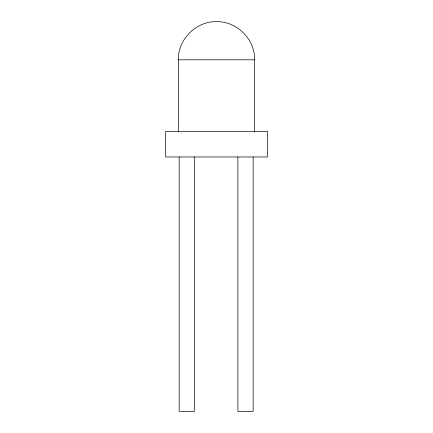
<?xml version="1.0" encoding="UTF-8"?>
<svg xmlns="http://www.w3.org/2000/svg" width="433" height="433" viewBox="0 0 433 433"><rect width="100%" height="100%" fill="white"/><g stroke="black" fill="none" stroke-linecap="round" stroke-linejoin="round"><path stroke-width="0.65" d="M178.342 131.54L178.342 59.808C177.871 39.414 196.106 21.179 216.5 21.65C236.894 21.179 255.129 39.414 254.658 59.808L254.658 131.54M178.342 59.808L254.658 59.808M253.153 156.979L253.153 411.35L237.89 411.35L237.89 156.979M194.444 156.979L194.444 411.35L179.181 411.35L179.181 156.979M267.372 131.54L165.628 131.54L165.628 156.979L267.372 156.979L267.372 131.54"/></g></svg>
